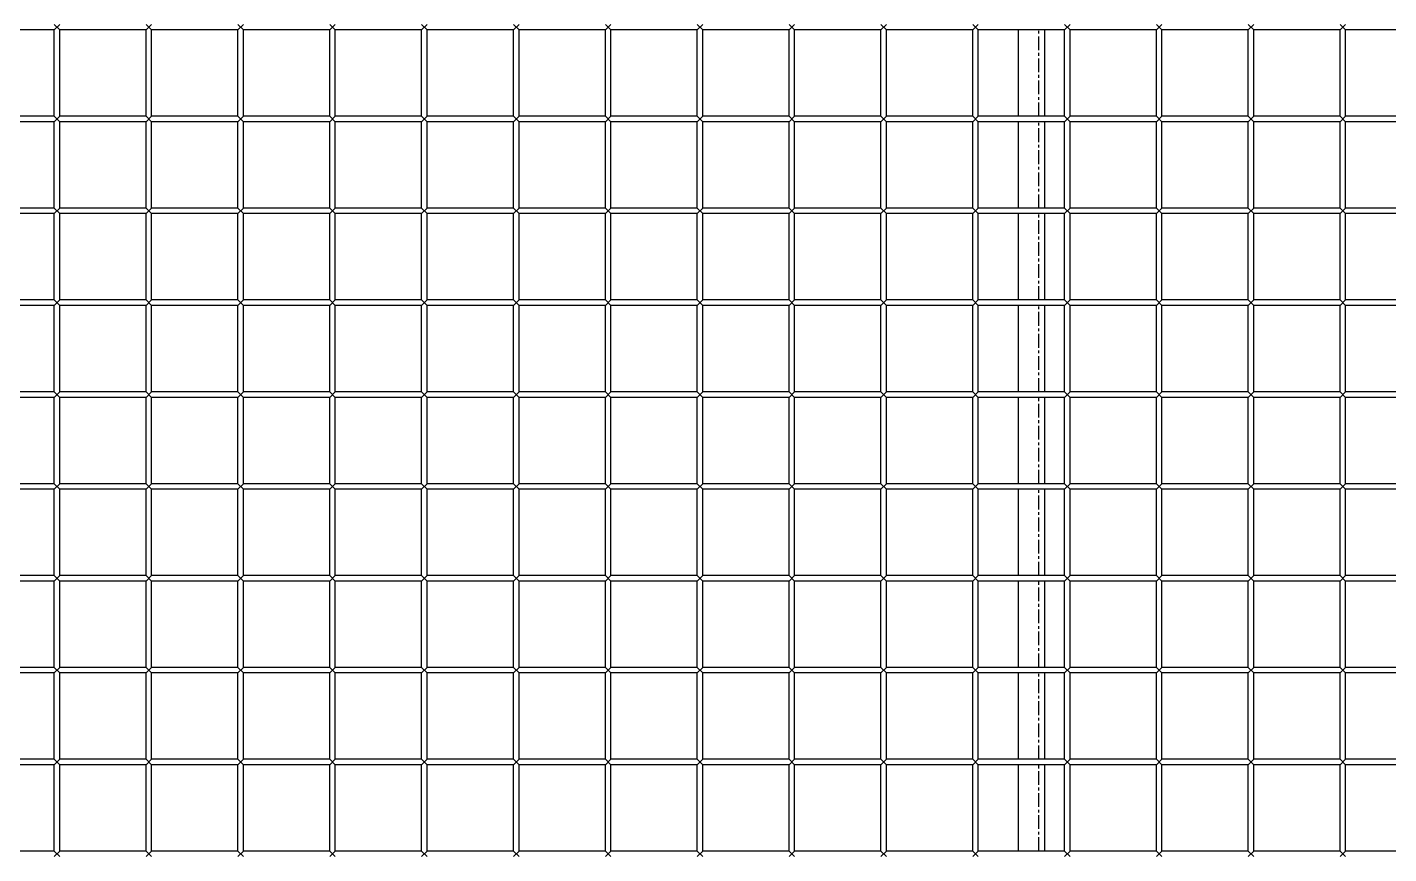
# Model space of a CAD drawing. Header units: millimetres. Extents: x -198529 to 244266, y -64 to 158464.
# Drawn here: x -145669 to -144928, y 110384 to 110834 of the extents above; entities that cross this region are included whole.
import ezdxf

# ---------------------------------------------------------------- set-up
doc = ezdxf.new("R2010")
doc.units = ezdxf.units.MM
doc.linetypes.add('CENTER', pattern=[12, 7.5, -1.5, 1.5, -1.5])
doc.layers.add('0-DCC', color=30, linetype='Continuous')

# ---------------------------------------------------------------- blocks, each defined once
blk = doc.blocks.new('DCC2850x2600(左)')
at = {"color": 0, "linetype": 'Continuous'}
for p, q in [((48563.5, -73206.48), (48566.5, -73203.48)), ((48566.5, -73206.48), (48563.5, -73203.48)), ((48613.5, -73206.48), (48616.5, -73203.48)), ((48616.5, -73206.48), (48613.5, -73203.48)), ((48663.5, -73206.48), (48666.5, -73203.48)), ((48663.5, -73203.48), (48666.5, -73206.48)), ((48713.5, -73206.48), (48716.5, -73203.48)), ((48713.5, -73203.48), (48716.5, -73206.48)), ((48763.5, -73206.48), (48766.5, -73203.48)), ((48763.5, -73203.48), (48766.5, -73206.48)), ((48813.5, -73206.48), (48816.5, -73203.48)), ((48813.5, -73203.48), (48816.5, -73206.48)), ((48863.5, -73206.48), (48866.5, -73203.48)), ((48863.5, -73203.48), (48866.5, -73206.48)), ((48913.5, -73206.48), (48916.5, -73203.48)), ((48913.5, -73203.48), (48916.5, -73206.48)), ((48963.5, -73206.48), (48966.5, -73203.48)), ((48963.5, -73203.48), (48966.5, -73206.48)), ((49013.5, -73206.48), (49016.5, -73203.48)), ((49013.5, -73203.48), (49016.5, -73206.48)), ((49063.5, -73206.48), (49066.5, -73203.48)), ((49063.5, -73203.48), (49066.5, -73206.48)), ((49113.5, -73206.48), (49116.5, -73203.48)), ((49113.5, -73203.48), (49116.5, -73206.48)), ((49163.5, -73206.48), (49166.5, -73203.48)), ((49163.5, -73203.48), (49166.5, -73206.48)), ((49213.5, -73206.48), (49216.5, -73203.48)), ((49213.5, -73203.48), (49216.5, -73206.48)), ((49263.5, -73206.48), (49266.5, -73203.48)), ((49263.5, -73203.48), (49266.5, -73206.48)), ((48563.5, -73206.48), (48516.5, -73206.48)), ((48563.5, -73253.48), (48563.5, -73206.48)), ((48566.5, -73253.48), (48566.5, -73206.48)), ((48613.5, -73206.48), (48566.5, -73206.48)), ((48613.5, -73253.48), (48613.5, -73206.48)), ((48616.5, -73253.48), (48616.5, -73206.48)), ((48663.5, -73206.48), (48616.5, -73206.48)), ((48663.5, -73253.48), (48663.5, -73206.48)), ((48666.5, -73253.48), (48666.5, -73206.48)), ((48713.5, -73206.48), (48666.5, -73206.48)), ((48713.5, -73253.48), (48713.5, -73206.48)), ((48716.5, -73253.48), (48716.5, -73206.48)), ((48763.5, -73206.48), (48716.5, -73206.48)), ((48763.5, -73253.48), (48763.5, -73206.48)), ((48766.5, -73253.48), (48766.5, -73206.48)), ((48813.5, -73206.48), (48766.5, -73206.48)), ((48813.5, -73253.48), (48813.5, -73206.48)), ((48816.5, -73253.48), (48816.5, -73206.48)), ((48863.5, -73206.48), (48816.5, -73206.48)), ((48863.5, -73253.48), (48863.5, -73206.48)), ((48866.5, -73253.48), (48866.5, -73206.48)), ((48913.5, -73206.48), (48866.5, -73206.48)), ((48913.5, -73253.48), (48913.5, -73206.48)), ((48916.5, -73253.48), (48916.5, -73206.48)), ((48963.5, -73206.48), (48916.5, -73206.48)), ((48963.5, -73253.48), (48963.5, -73206.48)), ((48966.5, -73253.48), (48966.5, -73206.48)), ((49013.5, -73206.48), (48966.5, -73206.48)), ((49013.5, -73253.48), (49013.5, -73206.48)), ((49016.5, -73253.48), (49016.5, -73206.48)), ((49063.5, -73206.48), (49016.5, -73206.48)), ((49063.5, -73253.48), (49063.5, -73206.48)), ((49066.5, -73253.48), (49066.5, -73206.48)), ((49113.5, -73206.48), (49066.5, -73206.48)), ((49088.5, -73253.48), (49088.5, -73206.48)), ((49102.5, -73206.48), (49102.5, -73253.48)), ((49113.5, -73253.48), (49113.5, -73206.48)), ((49116.5, -73253.48), (49116.5, -73206.48)), ((49163.5, -73206.48), (49116.5, -73206.48)), ((49163.5, -73253.48), (49163.5, -73206.48)), ((49166.5, -73253.48), (49166.5, -73206.48)), ((49213.5, -73206.48), (49166.5, -73206.48)), ((49213.5, -73253.48), (49213.5, -73206.48)), ((49216.5, -73253.48), (49216.5, -73206.48)), ((49263.5, -73206.48), (49216.5, -73206.48)), ((49263.5, -73253.48), (49263.5, -73206.48)), ((49266.5, -73253.48), (49266.5, -73206.48)), ((49313.5, -73206.48), (49266.5, -73206.48)), ((48563.5, -73253.48), (48516.5, -73253.48)), ((48563.5, -73256.48), (48566.5, -73253.48)), ((48566.5, -73256.48), (48563.5, -73253.48)), ((48613.5, -73253.48), (48566.5, -73253.48)), ((48613.5, -73256.48), (48616.5, -73253.48)), ((48613.5, -73253.48), (48616.5, -73256.48)), ((48663.5, -73253.48), (48616.5, -73253.48)), ((48663.5, -73256.48), (48666.5, -73253.48)), ((48663.5, -73253.48), (48666.5, -73256.48)), ((48713.5, -73253.48), (48666.5, -73253.48)), ((48713.5, -73256.48), (48716.5, -73253.48)), ((48713.5, -73253.48), (48716.5, -73256.48)), ((48763.5, -73253.48), (48716.5, -73253.48)), ((48763.5, -73256.48), (48766.5, -73253.48)), ((48763.5, -73253.48), (48766.5, -73256.48)), ((48813.5, -73253.48), (48766.5, -73253.48)), ((48813.5, -73256.48), (48816.5, -73253.48)), ((48813.5, -73253.48), (48816.5, -73256.48)), ((48863.5, -73253.48), (48816.5, -73253.48)), ((48863.5, -73256.48), (48866.5, -73253.48)), ((48863.5, -73253.48), (48866.5, -73256.48)), ((48913.5, -73253.48), (48866.5, -73253.48)), ((48913.5, -73256.48), (48916.5, -73253.48)), ((48913.5, -73253.48), (48916.5, -73256.48)), ((48963.5, -73253.48), (48916.5, -73253.48)), ((48963.5, -73256.48), (48966.5, -73253.48)), ((48963.5, -73253.48), (48966.5, -73256.48)), ((49013.5, -73253.48), (48966.5, -73253.48)), ((49013.5, -73256.48), (49016.5, -73253.48)), ((49013.5, -73253.48), (49016.5, -73256.48)), ((49063.5, -73253.48), (49016.5, -73253.48)), ((49063.5, -73256.48), (49066.5, -73253.48)), ((49063.5, -73253.48), (49066.5, -73256.48)), ((49113.5, -73253.48), (49066.5, -73253.48)), ((49113.5, -73256.48), (49116.5, -73253.48)), ((49113.5, -73253.48), (49116.5, -73256.48)), ((49163.5, -73253.48), (49116.5, -73253.48)), ((49163.5, -73256.48), (49166.5, -73253.48)), ((49163.5, -73253.48), (49166.5, -73256.48)), ((49213.5, -73253.48), (49166.5, -73253.48)), ((49213.5, -73256.48), (49216.5, -73253.48)), ((49213.5, -73253.48), (49216.5, -73256.48)), ((49263.5, -73253.48), (49216.5, -73253.48)), ((49263.5, -73256.48), (49266.5, -73253.48)), ((49263.5, -73253.48), (49266.5, -73256.48)), ((49313.5, -73253.48), (49266.5, -73253.48)), ((48563.5, -73256.48), (48516.5, -73256.48)), ((48563.5, -73303.48), (48563.5, -73256.48)), ((48566.5, -73303.48), (48566.5, -73256.48)), ((48613.5, -73256.48), (48566.5, -73256.48)), ((48613.5, -73303.48), (48613.5, -73256.48)), ((48616.5, -73303.48), (48616.5, -73256.48)), ((48663.5, -73256.48), (48616.5, -73256.48)), ((48663.5, -73303.48), (48663.5, -73256.48)), ((48666.5, -73303.48), (48666.5, -73256.48)), ((48713.5, -73256.48), (48666.5, -73256.48)), ((48713.5, -73303.48), (48713.5, -73256.48)), ((48716.5, -73303.48), (48716.5, -73256.48)), ((48763.5, -73256.48), (48716.5, -73256.48)), ((48763.5, -73303.48), (48763.5, -73256.48)), ((48766.5, -73303.48), (48766.5, -73256.48)), ((48813.5, -73256.48), (48766.5, -73256.48)), ((48813.5, -73303.48), (48813.5, -73256.48)), ((48816.5, -73303.48), (48816.5, -73256.48)), ((48863.5, -73256.48), (48816.5, -73256.48)), ((48863.5, -73303.48), (48863.5, -73256.48)), ((48866.5, -73303.48), (48866.5, -73256.48)), ((48913.5, -73256.48), (48866.5, -73256.48)), ((48913.5, -73303.48), (48913.5, -73256.48)), ((48916.5, -73303.48), (48916.5, -73256.48)), ((48963.5, -73256.48), (48916.5, -73256.48)), ((48963.5, -73303.48), (48963.5, -73256.48)), ((48966.5, -73303.48), (48966.5, -73256.48)), ((49013.5, -73256.48), (48966.5, -73256.48)), ((49013.5, -73303.48), (49013.5, -73256.48)), ((49016.5, -73303.48), (49016.5, -73256.48)), ((49063.5, -73256.48), (49016.5, -73256.48)), ((49063.5, -73303.48), (49063.5, -73256.48)), ((49066.5, -73303.48), (49066.5, -73256.48)), ((49113.5, -73256.48), (49066.5, -73256.48)), ((49088.5, -73303.48), (49088.5, -73256.48)), ((49102.5, -73256.48), (49102.5, -73303.48)), ((49113.5, -73303.48), (49113.5, -73256.48)), ((49116.5, -73303.48), (49116.5, -73256.48)), ((49163.5, -73256.48), (49116.5, -73256.48)), ((49163.5, -73303.48), (49163.5, -73256.48)), ((49166.5, -73303.48), (49166.5, -73256.48)), ((49213.5, -73256.48), (49166.5, -73256.48)), ((49213.5, -73303.48), (49213.5, -73256.48)), ((49216.5, -73303.48), (49216.5, -73256.48)), ((49263.5, -73256.48), (49216.5, -73256.48)), ((49263.5, -73303.48), (49263.5, -73256.48)), ((49266.5, -73303.48), (49266.5, -73256.48)), ((49313.5, -73256.48), (49266.5, -73256.48)), ((48563.5, -73303.48), (48516.5, -73303.48)), ((48563.5, -73306.48), (48516.5, -73306.48)), ((48563.5, -73306.48), (48566.5, -73303.48)), ((48563.5, -73303.48), (48566.5, -73306.48)), ((48563.5, -73353.48), (48563.5, -73306.48)), ((48613.5, -73303.48), (48566.5, -73303.48)), ((48566.5, -73353.48), (48566.5, -73306.48)), ((48613.5, -73306.48), (48566.5, -73306.48)), ((48613.5, -73306.48), (48616.5, -73303.48)), ((48613.5, -73303.48), (48616.5, -73306.48)), ((48613.5, -73353.48), (48613.5, -73306.48)), ((48663.5, -73303.48), (48616.5, -73303.48)), ((48616.5, -73353.48), (48616.5, -73306.48)), ((48663.5, -73306.48), (48616.5, -73306.48)), ((48663.5, -73306.48), (48666.5, -73303.48)), ((48663.5, -73303.48), (48666.5, -73306.48)), ((48663.5, -73353.48), (48663.5, -73306.48)), ((48713.5, -73303.48), (48666.5, -73303.48)), ((48666.5, -73353.48), (48666.5, -73306.48)), ((48713.5, -73306.48), (48666.5, -73306.48)), ((48713.5, -73306.48), (48716.5, -73303.48)), ((48713.5, -73303.48), (48716.5, -73306.48)), ((48713.5, -73353.48), (48713.5, -73306.48)), ((48763.5, -73303.48), (48716.5, -73303.48)), ((48716.5, -73353.48), (48716.5, -73306.48)), ((48763.5, -73306.48), (48716.5, -73306.48)), ((48763.5, -73306.48), (48766.5, -73303.48)), ((48763.5, -73303.48), (48766.5, -73306.48)), ((48763.5, -73353.48), (48763.5, -73306.48)), ((48813.5, -73303.48), (48766.5, -73303.48)), ((48766.5, -73353.48), (48766.5, -73306.48)), ((48813.5, -73306.48), (48766.5, -73306.48)), ((48813.5, -73306.48), (48816.5, -73303.48)), ((48813.5, -73303.48), (48816.5, -73306.48)), ((48813.5, -73353.48), (48813.5, -73306.48)), ((48863.5, -73303.48), (48816.5, -73303.48)), ((48816.5, -73353.48), (48816.5, -73306.48)), ((48863.5, -73306.48), (48816.5, -73306.48)), ((48863.5, -73306.48), (48866.5, -73303.48)), ((48863.5, -73303.48), (48866.5, -73306.48)), ((48863.5, -73353.48), (48863.5, -73306.48)), ((48913.5, -73303.48), (48866.5, -73303.48)), ((48866.5, -73353.48), (48866.5, -73306.48)), ((48913.5, -73306.48), (48866.5, -73306.48)), ((48913.5, -73306.48), (48916.5, -73303.48)), ((48913.5, -73303.48), (48916.5, -73306.48)), ((48913.5, -73353.48), (48913.5, -73306.48)), ((48963.5, -73303.48), (48916.5, -73303.48)), ((48916.5, -73353.48), (48916.5, -73306.48)), ((48963.5, -73306.48), (48916.5, -73306.48)), ((48963.5, -73306.48), (48966.5, -73303.48)), ((48963.5, -73303.48), (48966.5, -73306.48)), ((48963.5, -73353.48), (48963.5, -73306.48)), ((49013.5, -73303.48), (48966.5, -73303.48)), ((48966.5, -73353.48), (48966.5, -73306.48)), ((49013.5, -73306.48), (48966.5, -73306.48)), ((49013.5, -73306.48), (49016.5, -73303.48)), ((49013.5, -73303.48), (49016.5, -73306.48)), ((49013.5, -73353.48), (49013.5, -73306.48)), ((49063.5, -73303.48), (49016.5, -73303.48)), ((49016.5, -73353.48), (49016.5, -73306.48)), ((49063.5, -73306.48), (49016.5, -73306.48)), ((49063.5, -73306.48), (49066.5, -73303.48)), ((49063.5, -73303.48), (49066.5, -73306.48)), ((49063.5, -73353.48), (49063.5, -73306.48)), ((49113.5, -73303.48), (49066.5, -73303.48)), ((49066.5, -73353.48), (49066.5, -73306.48)), ((49113.5, -73306.48), (49066.5, -73306.48)), ((49088.5, -73353.48), (49088.5, -73306.48)), ((49102.5, -73306.48), (49102.5, -73353.48)), ((49113.5, -73306.48), (49116.5, -73303.48)), ((49113.5, -73303.48), (49116.5, -73306.48)), ((49113.5, -73353.48), (49113.5, -73306.48)), ((49163.5, -73303.48), (49116.5, -73303.48)), ((49116.5, -73353.48), (49116.5, -73306.48)), ((49163.5, -73306.48), (49116.5, -73306.48)), ((49163.5, -73306.48), (49166.5, -73303.48)), ((49163.5, -73303.48), (49166.5, -73306.48)), ((49163.5, -73353.48), (49163.5, -73306.48)), ((49213.5, -73303.48), (49166.5, -73303.48)), ((49166.5, -73353.48), (49166.5, -73306.48)), ((49213.5, -73306.48), (49166.5, -73306.48)), ((49213.5, -73306.48), (49216.5, -73303.48)), ((49213.5, -73303.48), (49216.5, -73306.48)), ((49213.5, -73353.48), (49213.5, -73306.48)), ((49263.5, -73303.48), (49216.5, -73303.48)), ((49216.5, -73353.48), (49216.5, -73306.48)), ((49263.5, -73306.48), (49216.5, -73306.48)), ((49263.5, -73306.48), (49266.5, -73303.48)), ((49263.5, -73303.48), (49266.5, -73306.48)), ((49263.5, -73353.48), (49263.5, -73306.48)), ((49313.5, -73303.48), (49266.5, -73303.48)), ((49266.5, -73353.48), (49266.5, -73306.48)), ((49313.5, -73306.48), (49266.5, -73306.48)), ((48563.5, -73353.48), (48516.5, -73353.48)), ((48563.5, -73356.48), (48516.5, -73356.48)), ((48563.5, -73356.48), (48566.5, -73353.48)), ((48563.5, -73353.48), (48566.5, -73356.48)), ((48563.5, -73403.48), (48563.5, -73356.48)), ((48613.5, -73353.48), (48566.5, -73353.48)), ((48566.5, -73403.48), (48566.5, -73356.48)), ((48613.5, -73356.48), (48566.5, -73356.48)), ((48613.5, -73353.48), (48616.5, -73356.48)), ((48613.5, -73356.48), (48616.5, -73353.48)), ((48613.5, -73403.48), (48613.5, -73356.48)), ((48663.5, -73353.48), (48616.5, -73353.48)), ((48616.5, -73403.48), (48616.5, -73356.48)), ((48663.5, -73356.48), (48616.5, -73356.48)), ((48663.5, -73353.48), (48666.5, -73356.48)), ((48663.5, -73356.48), (48666.5, -73353.48)), ((48663.5, -73403.48), (48663.5, -73356.48)), ((48713.5, -73353.48), (48666.5, -73353.48)), ((48666.5, -73403.48), (48666.5, -73356.48)), ((48713.5, -73356.48), (48666.5, -73356.48)), ((48713.5, -73356.48), (48716.5, -73353.48)), ((48713.5, -73353.48), (48716.5, -73356.48)), ((48713.5, -73403.48), (48713.5, -73356.48)), ((48763.5, -73353.48), (48716.5, -73353.48)), ((48716.5, -73403.48), (48716.5, -73356.48)), ((48763.5, -73356.48), (48716.5, -73356.48)), ((48763.5, -73356.48), (48766.5, -73353.48)), ((48763.5, -73353.48), (48766.5, -73356.48)), ((48763.5, -73403.48), (48763.5, -73356.48)), ((48813.5, -73353.48), (48766.5, -73353.48)), ((48766.5, -73403.48), (48766.5, -73356.48)), ((48813.5, -73356.48), (48766.5, -73356.48)), ((48813.5, -73353.48), (48816.5, -73356.48)), ((48813.5, -73356.48), (48816.5, -73353.48)), ((48813.5, -73403.48), (48813.5, -73356.48)), ((48863.5, -73353.48), (48816.5, -73353.48)), ((48816.5, -73403.48), (48816.5, -73356.48)), ((48863.5, -73356.48), (48816.5, -73356.48)), ((48863.5, -73356.48), (48866.5, -73353.48)), ((48863.5, -73353.48), (48866.5, -73356.48)), ((48863.5, -73403.48), (48863.5, -73356.48)), ((48913.5, -73353.48), (48866.5, -73353.48)), ((48866.5, -73403.48), (48866.5, -73356.48)), ((48913.5, -73356.48), (48866.5, -73356.48)), ((48913.5, -73356.48), (48916.5, -73353.48)), ((48913.5, -73353.48), (48916.5, -73356.48)), ((48913.5, -73403.48), (48913.5, -73356.48)), ((48963.5, -73353.48), (48916.5, -73353.48)), ((48916.5, -73403.48), (48916.5, -73356.48)), ((48963.5, -73356.48), (48916.5, -73356.48)), ((48963.5, -73356.48), (48966.5, -73353.48)), ((48963.5, -73353.48), (48966.5, -73356.48)), ((48963.5, -73403.48), (48963.5, -73356.48)), ((49013.5, -73353.48), (48966.5, -73353.48)), ((48966.5, -73403.48), (48966.5, -73356.48)), ((49013.5, -73356.48), (48966.5, -73356.48)), ((49013.5, -73353.48), (49016.5, -73356.48)), ((49013.5, -73356.48), (49016.5, -73353.48)), ((49013.5, -73403.48), (49013.5, -73356.48)), ((49063.5, -73353.48), (49016.5, -73353.48)), ((49016.5, -73403.48), (49016.5, -73356.48)), ((49063.5, -73356.48), (49016.5, -73356.48)), ((49063.5, -73356.48), (49066.5, -73353.48)), ((49063.5, -73353.48), (49066.5, -73356.48)), ((49063.5, -73403.48), (49063.5, -73356.48)), ((49113.5, -73353.48), (49066.5, -73353.48)), ((49066.5, -73403.48), (49066.5, -73356.48)), ((49113.5, -73356.48), (49066.5, -73356.48)), ((49088.5, -73403.48), (49088.5, -73356.48)), ((49102.5, -73356.48), (49102.5, -73403.48)), ((49113.5, -73356.48), (49116.5, -73353.48)), ((49113.5, -73353.48), (49116.5, -73356.48)), ((49113.5, -73403.48), (49113.5, -73356.48)), ((49163.5, -73353.48), (49116.5, -73353.48)), ((49116.5, -73403.48), (49116.5, -73356.48)), ((49163.5, -73356.48), (49116.5, -73356.48)), ((49163.5, -73356.48), (49166.5, -73353.48)), ((49163.5, -73353.48), (49166.5, -73356.48)), ((49163.5, -73403.48), (49163.5, -73356.48)), ((49213.5, -73353.48), (49166.5, -73353.48)), ((49166.5, -73403.48), (49166.5, -73356.48)), ((49213.5, -73356.48), (49166.5, -73356.48)), ((49213.5, -73353.48), (49216.5, -73356.48)), ((49213.5, -73356.48), (49216.5, -73353.48)), ((49213.5, -73403.48), (49213.5, -73356.48)), ((49263.5, -73353.48), (49216.5, -73353.48)), ((49216.5, -73403.48), (49216.5, -73356.48)), ((49263.5, -73356.48), (49216.5, -73356.48)), ((49263.5, -73356.48), (49266.5, -73353.48)), ((49263.5, -73353.48), (49266.5, -73356.48)), ((49263.5, -73403.48), (49263.5, -73356.48)), ((49313.5, -73353.48), (49266.5, -73353.48)), ((49266.5, -73403.48), (49266.5, -73356.48)), ((49313.5, -73356.48), (49266.5, -73356.48)), ((48563.5, -73403.48), (48516.5, -73403.48)), ((48563.5, -73403.48), (48566.5, -73406.48)), ((48563.5, -73406.48), (48566.5, -73403.48)), ((48613.5, -73403.48), (48566.5, -73403.48)), ((48613.5, -73403.48), (48616.5, -73406.48)), ((48613.5, -73406.48), (48616.5, -73403.48)), ((48663.5, -73403.48), (48616.5, -73403.48)), ((48663.5, -73403.48), (48666.5, -73406.48)), ((48663.5, -73406.48), (48666.5, -73403.48)), ((48713.5, -73403.48), (48666.5, -73403.48)), ((48713.5, -73403.48), (48716.5, -73406.48)), ((48713.5, -73406.48), (48716.5, -73403.48)), ((48763.5, -73403.48), (48716.5, -73403.48)), ((48763.5, -73403.48), (48766.5, -73406.48)), ((48763.5, -73406.48), (48766.5, -73403.48)), ((48813.5, -73403.48), (48766.5, -73403.48)), ((48813.5, -73403.48), (48816.5, -73406.48)), ((48813.5, -73406.48), (48816.5, -73403.48)), ((48863.5, -73403.48), (48816.5, -73403.48)), ((48863.5, -73403.48), (48866.5, -73406.48)), ((48863.5, -73406.48), (48866.5, -73403.48)), ((48913.5, -73403.48), (48866.5, -73403.48)), ((48913.5, -73406.48), (48916.5, -73403.48)), ((48913.5, -73403.48), (48916.5, -73406.48)), ((48963.5, -73403.48), (48916.5, -73403.48)), ((48963.5, -73403.48), (48966.5, -73406.48)), ((48963.5, -73406.48), (48966.5, -73403.48)), ((49013.5, -73403.48), (48966.5, -73403.48)), ((49013.5, -73403.48), (49016.5, -73406.48)), ((49013.5, -73406.48), (49016.5, -73403.48)), ((49063.5, -73403.48), (49016.5, -73403.48)), ((49063.5, -73403.48), (49066.5, -73406.48)), ((49063.5, -73406.48), (49066.5, -73403.48)), ((49113.5, -73403.48), (49066.5, -73403.48)), ((49113.5, -73406.48), (49116.5, -73403.48)), ((49113.5, -73403.48), (49116.5, -73406.48)), ((49163.5, -73403.48), (49116.5, -73403.48)), ((49163.5, -73403.48), (49166.5, -73406.48)), ((49163.5, -73406.48), (49166.5, -73403.48)), ((49213.5, -73403.48), (49166.5, -73403.48)), ((49213.5, -73403.48), (49216.5, -73406.48)), ((49213.5, -73406.48), (49216.5, -73403.48)), ((49263.5, -73403.48), (49216.5, -73403.48)), ((49263.5, -73403.48), (49266.5, -73406.48)), ((49263.5, -73406.48), (49266.5, -73403.48)), ((49313.5, -73403.48), (49266.5, -73403.48)), ((48563.5, -73406.48), (48516.5, -73406.48)), ((48563.5, -73453.48), (48563.5, -73406.48)), ((48566.5, -73453.48), (48566.5, -73406.48)), ((48613.5, -73406.48), (48566.5, -73406.48)), ((48613.5, -73453.48), (48613.5, -73406.48)), ((48616.5, -73453.48), (48616.5, -73406.48)), ((48663.5, -73406.48), (48616.5, -73406.48)), ((48663.5, -73453.48), (48663.5, -73406.48)), ((48666.5, -73453.48), (48666.5, -73406.48)), ((48713.5, -73406.48), (48666.5, -73406.48)), ((48713.5, -73453.48), (48713.5, -73406.48)), ((48716.5, -73453.48), (48716.5, -73406.48)), ((48763.5, -73406.48), (48716.5, -73406.48)), ((48763.5, -73453.48), (48763.5, -73406.48)), ((48766.5, -73453.48), (48766.5, -73406.48)), ((48813.5, -73406.48), (48766.5, -73406.48)), ((48813.5, -73453.48), (48813.5, -73406.48)), ((48816.5, -73453.48), (48816.5, -73406.48)), ((48863.5, -73406.48), (48816.5, -73406.48)), ((48863.5, -73453.48), (48863.5, -73406.48)), ((48866.5, -73453.48), (48866.5, -73406.48)), ((48913.5, -73406.48), (48866.5, -73406.48)), ((48913.5, -73453.48), (48913.5, -73406.48)), ((48916.5, -73453.48), (48916.5, -73406.48)), ((48963.5, -73406.48), (48916.5, -73406.48)), ((48963.5, -73453.48), (48963.5, -73406.48)), ((48966.5, -73453.48), (48966.5, -73406.48)), ((49013.5, -73406.48), (48966.5, -73406.48)), ((49013.5, -73453.48), (49013.5, -73406.48)), ((49016.5, -73453.48), (49016.5, -73406.48)), ((49063.5, -73406.48), (49016.5, -73406.48)), ((49063.5, -73453.48), (49063.5, -73406.48)), ((49066.5, -73453.48), (49066.5, -73406.48)), ((49113.5, -73406.48), (49066.5, -73406.48)), ((49088.5, -73453.48), (49088.5, -73406.48)), ((49102.5, -73406.48), (49102.5, -73453.48)), ((49113.5, -73453.48), (49113.5, -73406.48)), ((49116.5, -73453.48), (49116.5, -73406.48)), ((49163.5, -73406.48), (49116.5, -73406.48)), ((49163.5, -73453.48), (49163.5, -73406.48)), ((49166.5, -73453.48), (49166.5, -73406.48)), ((49213.5, -73406.48), (49166.5, -73406.48)), ((49213.5, -73453.48), (49213.5, -73406.48)), ((49216.5, -73453.48), (49216.5, -73406.48)), ((49263.5, -73406.48), (49216.5, -73406.48)), ((49263.5, -73453.48), (49263.5, -73406.48)), ((49266.5, -73453.48), (49266.5, -73406.48)), ((49313.5, -73406.48), (49266.5, -73406.48)), ((48563.5, -73453.48), (48516.5, -73453.48)), ((48563.5, -73453.48), (48566.5, -73456.48)), ((48563.5, -73456.48), (48566.5, -73453.48)), ((48613.5, -73453.48), (48566.5, -73453.48)), ((48613.5, -73453.48), (48616.5, -73456.48)), ((48613.5, -73456.48), (48616.5, -73453.48)), ((48663.5, -73453.48), (48616.5, -73453.48)), ((48663.5, -73453.48), (48666.5, -73456.48)), ((48663.5, -73456.48), (48666.5, -73453.48)), ((48713.5, -73453.48), (48666.5, -73453.48)), ((48713.5, -73453.48), (48716.5, -73456.48)), ((48713.5, -73456.48), (48716.5, -73453.48)), ((48763.5, -73453.48), (48716.5, -73453.48)), ((48763.5, -73453.48), (48766.5, -73456.48)), ((48763.5, -73456.48), (48766.5, -73453.48)), ((48813.5, -73453.48), (48766.5, -73453.48)), ((48813.5, -73453.48), (48816.5, -73456.48)), ((48813.5, -73456.48), (48816.5, -73453.48)), ((48863.5, -73453.48), (48816.5, -73453.48)), ((48863.5, -73453.48), (48866.5, -73456.48)), ((48863.5, -73456.48), (48866.5, -73453.48)), ((48913.5, -73453.48), (48866.5, -73453.48)), ((48913.5, -73453.48), (48916.5, -73456.48)), ((48913.5, -73456.48), (48916.5, -73453.48)), ((48963.5, -73453.48), (48916.5, -73453.48)), ((48963.5, -73453.48), (48966.5, -73456.48)), ((48963.5, -73456.48), (48966.5, -73453.48)), ((49013.5, -73453.48), (48966.5, -73453.48)), ((49013.5, -73453.48), (49016.5, -73456.48)), ((49013.5, -73456.48), (49016.5, -73453.48)), ((49063.5, -73453.48), (49016.5, -73453.48)), ((49063.5, -73453.48), (49066.5, -73456.48)), ((49063.5, -73456.48), (49066.5, -73453.48)), ((49113.5, -73453.48), (49066.5, -73453.48)), ((49113.5, -73453.48), (49116.5, -73456.48)), ((49113.5, -73456.48), (49116.5, -73453.48)), ((49163.5, -73453.48), (49116.5, -73453.48)), ((49163.5, -73453.48), (49166.5, -73456.48)), ((49163.5, -73456.48), (49166.5, -73453.48)), ((49213.5, -73453.48), (49166.5, -73453.48)), ((49213.5, -73453.48), (49216.5, -73456.48)), ((49213.5, -73456.48), (49216.5, -73453.48)), ((49263.5, -73453.48), (49216.5, -73453.48)), ((49263.5, -73453.48), (49266.5, -73456.48)), ((49263.5, -73456.48), (49266.5, -73453.48)), ((49313.5, -73453.48), (49266.5, -73453.48)), ((48563.5, -73456.48), (48516.5, -73456.48)), ((48563.5, -73503.48), (48563.5, -73456.48)), ((48566.5, -73503.48), (48566.5, -73456.48)), ((48613.5, -73456.48), (48566.5, -73456.48)), ((48613.5, -73503.48), (48613.5, -73456.48)), ((48616.5, -73503.48), (48616.5, -73456.48)), ((48663.5, -73456.48), (48616.5, -73456.48)), ((48663.5, -73503.48), (48663.5, -73456.48)), ((48666.5, -73503.48), (48666.5, -73456.48)), ((48713.5, -73456.48), (48666.5, -73456.48)), ((48713.5, -73503.48), (48713.5, -73456.48)), ((48716.5, -73503.48), (48716.5, -73456.48)), ((48763.5, -73456.48), (48716.5, -73456.48)), ((48763.5, -73503.48), (48763.5, -73456.48)), ((48766.5, -73503.48), (48766.5, -73456.48)), ((48813.5, -73456.48), (48766.5, -73456.48)), ((48813.5, -73503.48), (48813.5, -73456.48)), ((48816.5, -73503.48), (48816.5, -73456.48)), ((48863.5, -73456.48), (48816.5, -73456.48)), ((48863.5, -73503.48), (48863.5, -73456.48)), ((48866.5, -73503.48), (48866.5, -73456.48)), ((48913.5, -73456.48), (48866.5, -73456.48)), ((48913.5, -73503.48), (48913.5, -73456.48)), ((48916.5, -73503.48), (48916.5, -73456.48)), ((48963.5, -73456.48), (48916.5, -73456.48)), ((48963.5, -73503.48), (48963.5, -73456.48)), ((48966.5, -73503.48), (48966.5, -73456.48)), ((49013.5, -73456.48), (48966.5, -73456.48)), ((49013.5, -73503.48), (49013.5, -73456.48)), ((49016.5, -73503.48), (49016.5, -73456.48)), ((49063.5, -73456.48), (49016.5, -73456.48)), ((49063.5, -73503.48), (49063.5, -73456.48)), ((49066.5, -73503.48), (49066.5, -73456.48)), ((49113.5, -73456.48), (49066.5, -73456.48)), ((49088.5, -73503.48), (49088.5, -73456.48)), ((49102.5, -73456.48), (49102.5, -73503.48)), ((49113.5, -73503.48), (49113.5, -73456.48)), ((49116.5, -73503.48), (49116.5, -73456.48)), ((49163.5, -73456.48), (49116.5, -73456.48)), ((49163.5, -73503.48), (49163.5, -73456.48)), ((49166.5, -73503.48), (49166.5, -73456.48)), ((49213.5, -73456.48), (49166.5, -73456.48)), ((49213.5, -73503.48), (49213.5, -73456.48)), ((49216.5, -73503.48), (49216.5, -73456.48)), ((49263.5, -73456.48), (49216.5, -73456.48)), ((49263.5, -73503.48), (49263.5, -73456.48)), ((49266.5, -73503.48), (49266.5, -73456.48)), ((49313.5, -73456.48), (49266.5, -73456.48)), ((48563.5, -73503.48), (48516.5, -73503.48)), ((48563.5, -73506.48), (48516.5, -73506.48)), ((48563.5, -73503.48), (48566.5, -73506.48)), ((48563.5, -73506.48), (48566.5, -73503.48)), ((48563.5, -73553.48), (48563.5, -73506.48)), ((48613.5, -73503.48), (48566.5, -73503.48)), ((48566.5, -73553.48), (48566.5, -73506.48)), ((48613.5, -73506.48), (48566.5, -73506.48)), ((48613.5, -73503.48), (48616.5, -73506.48)), ((48613.5, -73506.48), (48616.5, -73503.48)), ((48613.5, -73553.48), (48613.5, -73506.48)), ((48663.5, -73503.48), (48616.5, -73503.48)), ((48616.5, -73553.48), (48616.5, -73506.48)), ((48663.5, -73506.48), (48616.5, -73506.48)), ((48663.5, -73503.48), (48666.5, -73506.48)), ((48663.5, -73506.48), (48666.5, -73503.48)), ((48663.5, -73553.48), (48663.5, -73506.48)), ((48713.5, -73503.48), (48666.5, -73503.48)), ((48666.5, -73553.48), (48666.5, -73506.48)), ((48713.5, -73506.48), (48666.5, -73506.48)), ((48713.5, -73503.48), (48716.5, -73506.48)), ((48713.5, -73506.48), (48716.5, -73503.48)), ((48713.5, -73553.48), (48713.5, -73506.48)), ((48763.5, -73503.48), (48716.5, -73503.48)), ((48716.5, -73553.48), (48716.5, -73506.48)), ((48763.5, -73506.48), (48716.5, -73506.48)), ((48763.5, -73503.48), (48766.5, -73506.48)), ((48763.5, -73506.48), (48766.5, -73503.48)), ((48763.5, -73553.48), (48763.5, -73506.48)), ((48813.5, -73503.48), (48766.5, -73503.48)), ((48766.5, -73553.48), (48766.5, -73506.48)), ((48813.5, -73506.48), (48766.5, -73506.48)), ((48813.5, -73503.48), (48816.5, -73506.48)), ((48813.5, -73506.48), (48816.5, -73503.48)), ((48813.5, -73553.48), (48813.5, -73506.48)), ((48863.5, -73503.48), (48816.5, -73503.48)), ((48816.5, -73553.48), (48816.5, -73506.48)), ((48863.5, -73506.48), (48816.5, -73506.48)), ((48863.5, -73503.48), (48866.5, -73506.48)), ((48863.5, -73506.48), (48866.5, -73503.48)), ((48863.5, -73553.48), (48863.5, -73506.48)), ((48913.5, -73503.48), (48866.5, -73503.48)), ((48866.5, -73553.48), (48866.5, -73506.48)), ((48913.5, -73506.48), (48866.5, -73506.48)), ((48913.5, -73503.48), (48916.5, -73506.48)), ((48913.5, -73506.48), (48916.5, -73503.48)), ((48913.5, -73553.48), (48913.5, -73506.48)), ((48963.5, -73503.48), (48916.5, -73503.48)), ((48916.5, -73553.48), (48916.5, -73506.48)), ((48963.5, -73506.48), (48916.5, -73506.48)), ((48963.5, -73503.48), (48966.5, -73506.48)), ((48963.5, -73506.48), (48966.5, -73503.48)), ((48963.5, -73553.48), (48963.5, -73506.48)), ((49013.5, -73503.48), (48966.5, -73503.48)), ((48966.5, -73553.48), (48966.5, -73506.48)), ((49013.5, -73506.48), (48966.5, -73506.48)), ((49013.5, -73503.48), (49016.5, -73506.48)), ((49013.5, -73506.48), (49016.5, -73503.48)), ((49013.5, -73553.48), (49013.5, -73506.48)), ((49063.5, -73503.48), (49016.5, -73503.48)), ((49016.5, -73553.48), (49016.5, -73506.48)), ((49063.5, -73506.48), (49016.5, -73506.48)), ((49063.5, -73503.48), (49066.5, -73506.48)), ((49063.5, -73506.48), (49066.5, -73503.48)), ((49063.5, -73553.48), (49063.5, -73506.48)), ((49113.5, -73503.48), (49066.5, -73503.48)), ((49066.5, -73553.48), (49066.5, -73506.48)), ((49113.5, -73506.48), (49066.5, -73506.48)), ((49088.5, -73553.48), (49088.5, -73506.48)), ((49102.5, -73506.48), (49102.5, -73553.48)), ((49113.5, -73503.48), (49116.5, -73506.48)), ((49113.5, -73506.48), (49116.5, -73503.48)), ((49113.5, -73553.48), (49113.5, -73506.48)), ((49163.5, -73503.48), (49116.5, -73503.48)), ((49116.5, -73553.48), (49116.5, -73506.48)), ((49163.5, -73506.48), (49116.5, -73506.48)), ((49163.5, -73503.48), (49166.5, -73506.48)), ((49163.5, -73506.48), (49166.5, -73503.48)), ((49163.5, -73553.48), (49163.5, -73506.48)), ((49213.5, -73503.48), (49166.5, -73503.48)), ((49166.5, -73553.48), (49166.5, -73506.48)), ((49213.5, -73506.48), (49166.5, -73506.48)), ((49213.5, -73503.48), (49216.5, -73506.48)), ((49213.5, -73506.48), (49216.5, -73503.48)), ((49213.5, -73553.48), (49213.5, -73506.48)), ((49263.5, -73503.48), (49216.5, -73503.48)), ((49216.5, -73553.48), (49216.5, -73506.48)), ((49263.5, -73506.48), (49216.5, -73506.48)), ((49263.5, -73503.48), (49266.5, -73506.48)), ((49263.5, -73506.48), (49266.5, -73503.48)), ((49263.5, -73553.48), (49263.5, -73506.48)), ((49313.5, -73503.48), (49266.5, -73503.48)), ((49266.5, -73553.48), (49266.5, -73506.48)), ((49313.5, -73506.48), (49266.5, -73506.48)), ((48563.5, -73553.48), (48516.5, -73553.48)), ((48563.5, -73556.48), (48516.5, -73556.48)), ((48563.5, -73553.48), (48566.5, -73556.48)), ((48563.5, -73556.48), (48566.5, -73553.48)), ((48563.5, -73603.48), (48563.5, -73556.48)), ((48613.5, -73553.48), (48566.5, -73553.48)), ((48566.5, -73603.48), (48566.5, -73556.48)), ((48613.5, -73556.48), (48566.5, -73556.48)), ((48613.5, -73553.48), (48616.5, -73556.48)), ((48613.5, -73556.48), (48616.5, -73553.48)), ((48613.5, -73603.48), (48613.5, -73556.48)), ((48663.5, -73553.48), (48616.5, -73553.48)), ((48616.5, -73603.48), (48616.5, -73556.48)), ((48663.5, -73556.48), (48616.5, -73556.48)), ((48663.5, -73553.48), (48666.5, -73556.48)), ((48663.5, -73556.48), (48666.5, -73553.48)), ((48663.5, -73603.48), (48663.5, -73556.48)), ((48713.5, -73553.48), (48666.5, -73553.48)), ((48666.5, -73603.48), (48666.5, -73556.48)), ((48713.5, -73556.48), (48666.5, -73556.48)), ((48713.5, -73553.48), (48716.5, -73556.48)), ((48713.5, -73556.48), (48716.5, -73553.48)), ((48713.5, -73603.48), (48713.5, -73556.48)), ((48763.5, -73553.48), (48716.5, -73553.48)), ((48716.5, -73603.48), (48716.5, -73556.48)), ((48763.5, -73556.48), (48716.5, -73556.48)), ((48763.5, -73553.48), (48766.5, -73556.48)), ((48763.5, -73556.48), (48766.5, -73553.48)), ((48763.5, -73603.48), (48763.5, -73556.48)), ((48813.5, -73553.48), (48766.5, -73553.48)), ((48766.5, -73603.48), (48766.5, -73556.48)), ((48813.5, -73556.48), (48766.5, -73556.48)), ((48813.5, -73553.48), (48816.5, -73556.48)), ((48813.5, -73556.48), (48816.5, -73553.48)), ((48813.5, -73603.48), (48813.5, -73556.48)), ((48863.5, -73553.48), (48816.5, -73553.48)), ((48816.5, -73603.48), (48816.5, -73556.48)), ((48863.5, -73556.48), (48816.5, -73556.48)), ((48863.5, -73553.48), (48866.5, -73556.48)), ((48863.5, -73556.48), (48866.5, -73553.48)), ((48863.5, -73603.48), (48863.5, -73556.48)), ((48913.5, -73553.48), (48866.5, -73553.48)), ((48866.5, -73603.48), (48866.5, -73556.48)), ((48913.5, -73556.48), (48866.5, -73556.48)), ((48913.5, -73553.48), (48916.5, -73556.48)), ((48913.5, -73556.48), (48916.5, -73553.48)), ((48913.5, -73603.48), (48913.5, -73556.48)), ((48963.5, -73553.48), (48916.5, -73553.48)), ((48916.5, -73603.48), (48916.5, -73556.48)), ((48963.5, -73556.48), (48916.5, -73556.48)), ((48963.5, -73553.48), (48966.5, -73556.48)), ((48963.5, -73556.48), (48966.5, -73553.48)), ((48963.5, -73603.48), (48963.5, -73556.48)), ((49013.5, -73553.48), (48966.5, -73553.48)), ((48966.5, -73603.48), (48966.5, -73556.48)), ((49013.5, -73556.48), (48966.5, -73556.48)), ((49013.5, -73553.48), (49016.5, -73556.48)), ((49013.5, -73556.48), (49016.5, -73553.48)), ((49013.5, -73603.48), (49013.5, -73556.48)), ((49063.5, -73553.48), (49016.5, -73553.48)), ((49016.5, -73603.48), (49016.5, -73556.48)), ((49063.5, -73556.48), (49016.5, -73556.48)), ((49063.5, -73553.48), (49066.5, -73556.48)), ((49063.5, -73556.48), (49066.5, -73553.48)), ((49063.5, -73603.48), (49063.5, -73556.48)), ((49113.5, -73553.48), (49066.5, -73553.48)), ((49066.5, -73603.48), (49066.5, -73556.48)), ((49113.5, -73556.48), (49066.5, -73556.48)), ((49088.5, -73603.48), (49088.5, -73556.48)), ((49102.5, -73556.48), (49102.5, -73603.48)), ((49113.5, -73553.48), (49116.5, -73556.48)), ((49113.5, -73556.48), (49116.5, -73553.48)), ((49113.5, -73603.48), (49113.5, -73556.48)), ((49163.5, -73553.48), (49116.5, -73553.48)), ((49116.5, -73603.48), (49116.5, -73556.48)), ((49163.5, -73556.48), (49116.5, -73556.48)), ((49163.5, -73553.48), (49166.5, -73556.48)), ((49163.5, -73556.48), (49166.5, -73553.48)), ((49163.5, -73603.48), (49163.5, -73556.48)), ((49213.5, -73553.48), (49166.5, -73553.48)), ((49166.5, -73603.48), (49166.5, -73556.48)), ((49213.5, -73556.48), (49166.5, -73556.48)), ((49213.5, -73553.48), (49216.5, -73556.48)), ((49213.5, -73556.48), (49216.5, -73553.48)), ((49213.5, -73603.48), (49213.5, -73556.48)), ((49263.5, -73553.48), (49216.5, -73553.48)), ((49216.5, -73603.48), (49216.5, -73556.48)), ((49263.5, -73556.48), (49216.5, -73556.48)), ((49263.5, -73553.48), (49266.5, -73556.48)), ((49263.5, -73556.48), (49266.5, -73553.48)), ((49263.5, -73603.48), (49263.5, -73556.48)), ((49313.5, -73553.48), (49266.5, -73553.48)), ((49266.5, -73603.48), (49266.5, -73556.48)), ((49313.5, -73556.48), (49266.5, -73556.48)), ((48563.5, -73603.48), (48516.5, -73603.48)), ((48563.5, -73603.48), (48566.5, -73606.48)), ((48563.5, -73606.48), (48566.5, -73603.48)), ((48613.5, -73603.48), (48566.5, -73603.48)), ((48613.5, -73603.48), (48616.5, -73606.48)), ((48613.5, -73606.48), (48616.5, -73603.48)), ((48663.5, -73603.48), (48616.5, -73603.48)), ((48663.5, -73603.48), (48666.5, -73606.48)), ((48663.5, -73606.48), (48666.5, -73603.48)), ((48713.5, -73603.48), (48666.5, -73603.48)), ((48713.5, -73603.48), (48716.5, -73606.48)), ((48713.5, -73606.48), (48716.5, -73603.48)), ((48763.5, -73603.48), (48716.5, -73603.48)), ((48763.5, -73603.48), (48766.5, -73606.48)), ((48763.5, -73606.48), (48766.5, -73603.48)), ((48813.5, -73603.48), (48766.5, -73603.48)), ((48813.5, -73603.48), (48816.5, -73606.48)), ((48813.5, -73606.48), (48816.5, -73603.48)), ((48863.5, -73603.48), (48816.5, -73603.48)), ((48863.5, -73603.48), (48866.5, -73606.48)), ((48863.5, -73606.48), (48866.5, -73603.48)), ((48913.5, -73603.48), (48866.5, -73603.48)), ((48913.5, -73603.48), (48916.5, -73606.48)), ((48913.5, -73606.48), (48916.5, -73603.48)), ((48963.5, -73603.48), (48916.5, -73603.48)), ((48963.5, -73603.48), (48966.5, -73606.48)), ((48963.5, -73606.48), (48966.5, -73603.48)), ((49013.5, -73603.48), (48966.5, -73603.48)), ((49013.5, -73603.48), (49016.5, -73606.48)), ((49013.5, -73606.48), (49016.5, -73603.48)), ((49063.5, -73603.48), (49016.5, -73603.48)), ((49063.5, -73603.48), (49066.5, -73606.48)), ((49063.5, -73606.48), (49066.5, -73603.48)), ((49113.5, -73603.48), (49066.5, -73603.48)), ((49113.5, -73603.48), (49116.5, -73606.48)), ((49113.5, -73606.48), (49116.5, -73603.48)), ((49163.5, -73603.48), (49116.5, -73603.48)), ((49163.5, -73603.48), (49166.5, -73606.48)), ((49163.5, -73606.48), (49166.5, -73603.48)), ((49213.5, -73603.48), (49166.5, -73603.48)), ((49213.5, -73603.48), (49216.5, -73606.48)), ((49213.5, -73606.48), (49216.5, -73603.48)), ((49263.5, -73603.48), (49216.5, -73603.48)), ((49263.5, -73603.48), (49266.5, -73606.48)), ((49263.5, -73606.48), (49266.5, -73603.48)), ((49313.5, -73603.48), (49266.5, -73603.48)), ((48563.5, -73606.48), (48516.5, -73606.48)), ((48563.5, -73653.48), (48563.5, -73606.48)), ((48566.5, -73653.48), (48566.5, -73606.48)), ((48613.5, -73606.48), (48566.5, -73606.48)), ((48613.5, -73653.48), (48613.5, -73606.48)), ((48616.5, -73653.48), (48616.5, -73606.48)), ((48663.5, -73606.48), (48616.5, -73606.48)), ((48663.5, -73653.48), (48663.5, -73606.48)), ((48666.5, -73653.48), (48666.5, -73606.48)), ((48713.5, -73606.48), (48666.5, -73606.48)), ((48713.5, -73653.48), (48713.5, -73606.48)), ((48716.5, -73653.48), (48716.5, -73606.48)), ((48763.5, -73606.48), (48716.5, -73606.48)), ((48763.5, -73653.48), (48763.5, -73606.48)), ((48766.5, -73653.48), (48766.5, -73606.48)), ((48813.5, -73606.48), (48766.5, -73606.48)), ((48813.5, -73653.48), (48813.5, -73606.48)), ((48816.5, -73653.48), (48816.5, -73606.48)), ((48863.5, -73606.48), (48816.5, -73606.48)), ((48863.5, -73653.48), (48863.5, -73606.48)), ((48866.5, -73653.48), (48866.5, -73606.48)), ((48913.5, -73606.48), (48866.5, -73606.48)), ((48913.5, -73653.48), (48913.5, -73606.48)), ((48916.5, -73653.48), (48916.5, -73606.48)), ((48963.5, -73606.48), (48916.5, -73606.48)), ((48963.5, -73653.48), (48963.5, -73606.48)), ((48966.5, -73653.48), (48966.5, -73606.48)), ((49013.5, -73606.48), (48966.5, -73606.48)), ((49013.5, -73653.48), (49013.5, -73606.48)), ((49016.5, -73653.48), (49016.5, -73606.48)), ((49063.5, -73606.48), (49016.5, -73606.48)), ((49063.5, -73653.48), (49063.5, -73606.48)), ((49066.5, -73653.48), (49066.5, -73606.48)), ((49113.5, -73606.48), (49066.5, -73606.48)), ((49088.5, -73653.48), (49088.5, -73606.48)), ((49102.5, -73606.48), (49102.5, -73653.48)), ((49113.5, -73653.48), (49113.5, -73606.48)), ((49116.5, -73653.48), (49116.5, -73606.48)), ((49163.5, -73606.48), (49116.5, -73606.48)), ((49163.5, -73653.48), (49163.5, -73606.48)), ((49166.5, -73653.48), (49166.5, -73606.48)), ((49213.5, -73606.48), (49166.5, -73606.48)), ((49213.5, -73653.48), (49213.5, -73606.48)), ((49216.5, -73653.48), (49216.5, -73606.48)), ((49263.5, -73606.48), (49216.5, -73606.48)), ((49263.5, -73653.48), (49263.5, -73606.48)), ((49266.5, -73653.48), (49266.5, -73606.48)), ((49313.5, -73606.48), (49266.5, -73606.48)), ((48563.5, -73653.48), (48516.5, -73653.48)), ((48563.5, -73653.48), (48566.5, -73656.48)), ((48563.5, -73656.48), (48566.5, -73653.48)), ((48613.5, -73653.48), (48566.5, -73653.48)), ((48613.5, -73653.48), (48616.5, -73656.48)), ((48613.5, -73656.48), (48616.5, -73653.48)), ((48663.5, -73653.48), (48616.5, -73653.48)), ((48663.5, -73653.48), (48666.5, -73656.48)), ((48663.5, -73656.48), (48666.5, -73653.48)), ((48713.5, -73653.48), (48666.5, -73653.48)), ((48713.5, -73653.48), (48716.5, -73656.48)), ((48713.5, -73656.48), (48716.5, -73653.48)), ((48763.5, -73653.48), (48716.5, -73653.48)), ((48763.5, -73653.48), (48766.5, -73656.48)), ((48763.5, -73656.48), (48766.5, -73653.48)), ((48813.5, -73653.48), (48766.5, -73653.48)), ((48813.5, -73653.48), (48816.5, -73656.48)), ((48813.5, -73656.48), (48816.5, -73653.48)), ((48863.5, -73653.48), (48816.5, -73653.48)), ((48863.5, -73653.48), (48866.5, -73656.48)), ((48863.5, -73656.48), (48866.5, -73653.48)), ((48913.5, -73653.48), (48866.5, -73653.48)), ((48913.5, -73653.48), (48916.5, -73656.48)), ((48913.5, -73656.48), (48916.5, -73653.48)), ((48963.5, -73653.48), (48916.5, -73653.48)), ((48963.5, -73653.48), (48966.5, -73656.48)), ((48963.5, -73656.48), (48966.5, -73653.48)), ((49013.5, -73653.48), (48966.5, -73653.48)), ((49013.5, -73653.48), (49016.5, -73656.48)), ((49013.5, -73656.48), (49016.5, -73653.48)), ((49063.5, -73653.48), (49016.5, -73653.48)), ((49063.5, -73653.48), (49066.5, -73656.48)), ((49063.5, -73656.48), (49066.5, -73653.48)), ((49113.5, -73653.48), (49066.5, -73653.48)), ((49113.5, -73653.48), (49116.5, -73656.48)), ((49113.5, -73656.48), (49116.5, -73653.48)), ((49163.5, -73653.48), (49116.5, -73653.48)), ((49163.5, -73653.48), (49166.5, -73656.48)), ((49163.5, -73656.48), (49166.5, -73653.48)), ((49213.5, -73653.48), (49166.5, -73653.48)), ((49213.5, -73653.48), (49216.5, -73656.48)), ((49213.5, -73656.48), (49216.5, -73653.48)), ((49263.5, -73653.48), (49216.5, -73653.48)), ((49263.5, -73653.48), (49266.5, -73656.48)), ((49263.5, -73656.48), (49266.5, -73653.48)), ((49313.5, -73653.48), (49266.5, -73653.48))]:
    blk.add_line(p, q, dxfattribs=at)
at = {"color": 0, "linetype": 'CENTER'}
for p, q in [((49099.5, -73253.48), (49099.5, -73206.48)), ((49099.5, -73303.48), (49099.5, -73256.48)), ((49099.5, -73353.48), (49099.5, -73306.48)), ((49099.5, -73403.48), (49099.5, -73356.48)), ((49099.5, -73453.48), (49099.5, -73406.48)), ((49099.5, -73503.48), (49099.5, -73456.48)), ((49099.5, -73553.48), (49099.5, -73506.48)), ((49099.5, -73603.48), (49099.5, -73556.48)), ((49099.5, -73653.48), (49099.5, -73606.48))]:
    blk.add_line(p, q, dxfattribs=at)

msp = doc.modelspace()

# ---------------------------------------------------------------- block references
at = {"layer": '0-DCC'}
msp.add_blockref('DCC2850x2600(左)', (-194217.97, 184038.49), dxfattribs=at)

doc.saveas('drawing.dxf')
